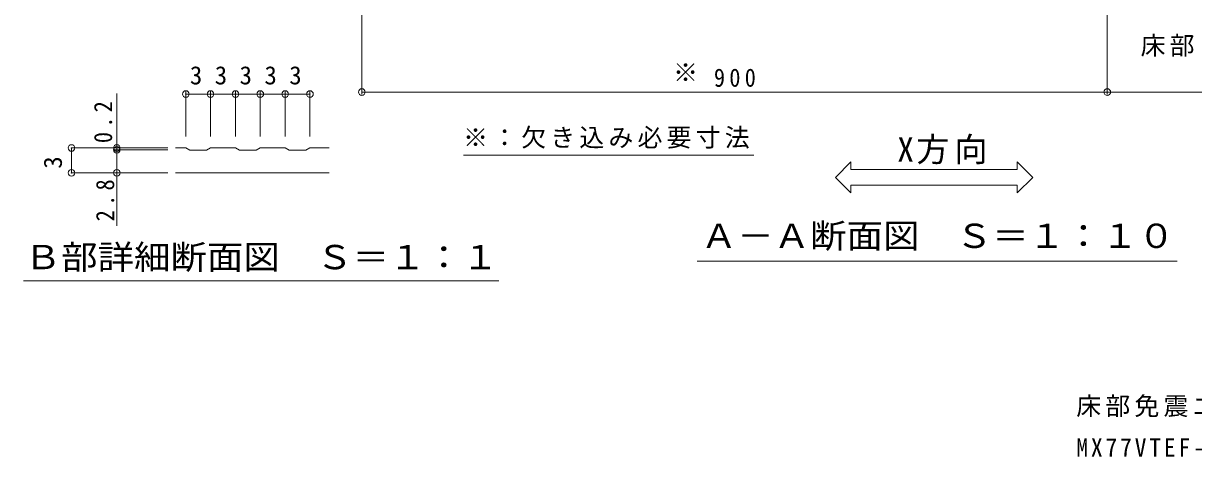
# Model space of a CAD drawing. Units: millimetres on the paper, enlarged 30 times, with parts at other scales. Extents: x -11530 to -200, y -4651 to 3587.
# Drawn here: x -11530 to -7292, y -4651 to -3076 of the extents above; entities that cross this region are included whole.
import ezdxf
from ezdxf.enums import TextEntityAlignment as Align

# ---------------------------------------------------------------- set-up
doc = ezdxf.new("R2010")
doc.units = ezdxf.units.MM
doc.header["$LTSCALE"] = 30
doc.header["$PDMODE"] = 32
doc.header["$PDSIZE"] = 24
for name, color, linetype, lineweight in [('1-4_1-4ﾚｲﾔ', 7, 'Continuous', 9), ('1-5_1-5ﾚｲﾔ', 7, 'Continuous', 9), ('4-4_FUKASI-G', 7, 'Continuous', 9), ('F-5_F-5ﾚｲﾔ', 7, 'Continuous', 9)]:
    doc.layers.add(name, color=color, linetype=linetype, lineweight=lineweight)
doc.styles.add('ＭＳ ゴシック', font='')
doc.styles.get('ＭＳ ゴシック').set_extended_font_data('MS Gothic')

msp = doc.modelspace()

# ---------------------------------------------------------------- linework, layer by layer
at = {"layer": '1-4_1-4ﾚｲﾔ'}
for p, q in [((-10304.01, -3333.58), (-10304.01, -2164.05)), ((-7604.14, -3333.58), (-7604.14, -2855.3)), ((-7604.14, -3324.58), (-10304.01, -3324.58)), ((-5654.14, -3324.58), (-7604.14, -3324.58))]:
    msp.add_line(p, q, dxfattribs=at)
for p in [(-10304.01, -3324.58), (-7604.14, -3324.58)]:
    msp.add_point(p, dxfattribs=at)
at = {"layer": '1-5_1-5ﾚｲﾔ'}
for p, q in [((-8884.94, -3552.65), (-9936.27, -3552.65)), ((-8588.82, -3633.58), (-8532.57, -3577.33)), ((-8532.57, -3605.45), (-8532.57, -3577.33)), ((-7873.88, -3633.58), (-7930.13, -3577.33)), ((-7930.13, -3605.45), (-7930.13, -3577.33)), ((-8588.82, -3633.58), (-8532.57, -3689.83)), ((-8532.57, -3605.45), (-7930.13, -3605.45)), ((-7873.88, -3633.58), (-7930.13, -3689.83)), ((-8532.57, -3689.83), (-8532.57, -3661.7)), ((-8532.57, -3661.7), (-7930.13, -3661.7)), ((-7930.13, -3689.83), (-7930.13, -3661.7)), ((-9089.95, -3936.61), (-7350.78, -3936.61))]:
    msp.add_line(p, q, dxfattribs=at)
at = {"layer": '4-4_FUKASI-G'}
for p, q in [((-11191.69, -3527.05), (-11191.69, -3330.38)), ((-10942.22, -3322.79), (-10942.22, -3485.73)), ((-10942.22, -3331.79), (-10852.22, -3331.79)), ((-10852.22, -3322.79), (-10852.22, -3485.73)), ((-10852.22, -3331.79), (-10762.22, -3331.79)), ((-10762.22, -3322.79), (-10762.22, -3485.73)), ((-10762.22, -3331.79), (-10672.22, -3331.79)), ((-10672.22, -3322.79), (-10672.22, -3485.73)), ((-10672.22, -3331.79), (-10582.22, -3331.79)), ((-10582.22, -3322.79), (-10582.22, -3485.73)), ((-10582.22, -3331.79), (-10492.22, -3331.79)), ((-10492.22, -3322.79), (-10492.22, -3485.73)), ((-11007.44, -3527.05), (-11356.02, -3527.05)), ((-11356.02, -3527.05), (-11356.02, -3617.05)), ((-11200.69, -3527.05), (-11007.44, -3527.05)), ((-11200.69, -3533.35), (-11007.44, -3533.35)), ((-11191.69, -3533.35), (-11191.69, -3527.05)), ((-11191.69, -3617.05), (-11191.69, -3533.35)), ((-11007.44, -3617.05), (-11356.02, -3617.05)), ((-11200.69, -3617.05), (-11007.44, -3617.05)), ((-11191.69, -3617.05), (-11191.69, -3809.13)), ((-9808.5, -4008.17), (-11530.23, -4008.17))]:
    msp.add_line(p, q, dxfattribs=at)
at = {"layer": '4-4_FUKASI-G', "color": 3}
for p, q in [((-10942.22, -3527.05), (-10979.87, -3527.05)), ((-10927.22, -3534.55), (-10942.22, -3527.05)), ((-10867.22, -3534.55), (-10927.22, -3534.55)), ((-10867.22, -3534.55), (-10852.22, -3527.05)), ((-10762.22, -3527.05), (-10852.22, -3527.05)), ((-10747.22, -3534.55), (-10762.22, -3527.05)), ((-10687.22, -3534.55), (-10747.22, -3534.55)), ((-10687.22, -3534.55), (-10672.22, -3527.05)), ((-10582.22, -3527.05), (-10672.22, -3527.05)), ((-10567.22, -3534.55), (-10582.22, -3527.05)), ((-10507.22, -3534.55), (-10567.22, -3534.55)), ((-10507.22, -3534.55), (-10492.22, -3527.05)), ((-10422.13, -3527.05), (-10492.22, -3527.05)), ((-10979.87, -3617.05), (-10422.13, -3617.05))]:
    msp.add_line(p, q, dxfattribs=at)
at = {"layer": '4-4_FUKASI-G'}
for p in [(-10942.22, -3331.79), (-10852.22, -3331.79), (-10762.22, -3331.79), (-10672.22, -3331.79), (-10582.22, -3331.79), (-10492.22, -3331.79), (-11356.02, -3527.05), (-11191.69, -3527.05), (-11191.69, -3533.35), (-11356.02, -3617.05), (-11191.69, -3617.05)]:
    msp.add_point(p, dxfattribs=at)

# ---------------------------------------------------------------- texts
at = {"layer": '1-4_1-4ﾚｲﾔ', "style": 'ＭＳ ゴシック'}
msp.add_text('※', height=65.98, dxfattribs=at).set_placement((-9176.75, -3306.58), align=Align.BOTTOM_LEFT)
at = {"layer": '1-4_1-4ﾚｲﾔ', "insert": (-9029.07, -3306.58), "char_height": 65.98, "attachment_point": 7, "style": 'ＭＳ ゴシック'}
msp.add_mtext('\\T1.38;\\W0.9;900', dxfattribs=at)
at = {"layer": '1-5_1-5ﾚｲﾔ', "color": 2, "style": 'ＭＳ ゴシック', "width": 1.1}
msp.add_text('Ａ－Ａ断面図\u3000Ｓ＝１：１０', height=87.98, dxfattribs=at).set_placement((-9076.76, -3915.16), align=Align.BOTTOM_LEFT)
at = {"layer": '1-5_1-5ﾚｲﾔ', "char_height": 65.98, "attachment_point": 7, "style": 'ＭＳ ゴシック'}
for s, insert in [('\\T1.17;床部（屋外床）製品施工クリアランス', (-7483.54, -3197.77)), ('\\T1.17;※：欠き込み必要寸法', (-9937.47, -3529.45))]:
    msp.add_mtext(s, dxfattribs=dict(at, insert=insert))
at = {"layer": '1-5_1-5ﾚｲﾔ', "color": 2, "insert": (-8364.77, -3586.23), "char_height": 87.98, "attachment_point": 7, "style": 'ＭＳ ゴシック'}
msp.add_mtext('\\T1.15;X方向', dxfattribs=at)
at = {"layer": '4-4_FUKASI-G', "style": 'ＭＳ ゴシック'}
for p in [(-10927.22, -3316.79), (-10837.22, -3316.79), (-10747.22, -3316.79), (-10657.22, -3316.79), (-10567.22, -3316.79)]:
    msp.add_text('3', height=65.98, dxfattribs=at).set_placement(p, align=Align.BOTTOM_LEFT)
msp.add_text('3', height=65.98, rotation=90, dxfattribs=at).set_placement((-11371.02, -3602.05), align=Align.BOTTOM_LEFT)
at = {"layer": '4-4_FUKASI-G', "color": 2, "style": 'ＭＳ ゴシック', "width": 1.1}
msp.add_text('Ｂ部詳細断面図\u3000Ｓ＝１：１', height=87.98, dxfattribs=at).set_placement((-11525.64, -3992.13), align=Align.BOTTOM_LEFT)
at = {"layer": '4-4_FUKASI-G', "char_height": 65.98, "attachment_point": 7, "rotation": 90, "style": 'ＭＳ ゴシック'}
for s, insert in [('\\T1.38;\\W0.9;0.2', (-11207.78, -3509.54)), ('\\T1.38;\\W0.9;2.8', (-11200.37, -3792.37))]:
    msp.add_mtext(s, dxfattribs=dict(at, insert=insert))
at = {"layer": 'F-5_F-5ﾚｲﾔ', "char_height": 65.98, "attachment_point": 7, "style": 'ＭＳ ゴシック'}
for s, insert in [('\\T1.17;床部免震エキスパンションジョイント', (-7716.48, -4500.72)), ('\\T1.24;\\W0.95;MX77VTEF-U-M-6065\u3000ウッドデッキ仕様\u3000製品詳細図', (-7716.48, -4650.72))]:
    msp.add_mtext(s, dxfattribs=dict(at, insert=insert))

doc.saveas('drawing.dxf')
